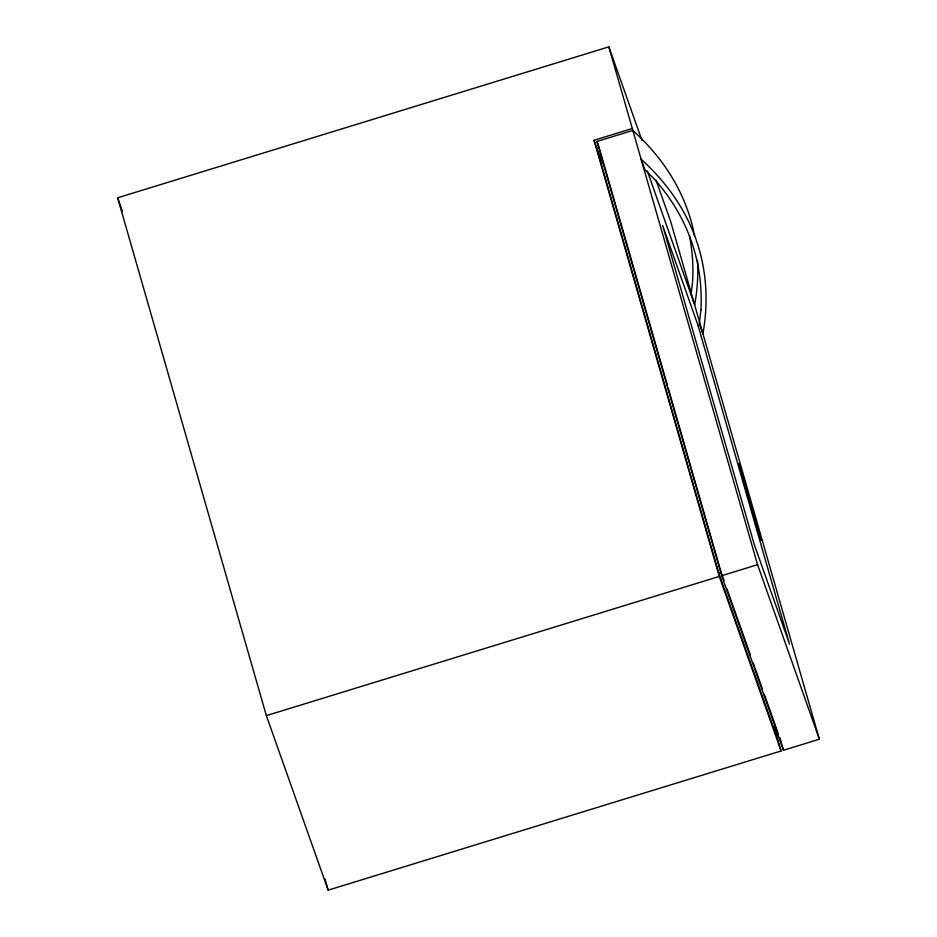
<?xml version="1.0" encoding="UTF-8"?>
<svg xmlns="http://www.w3.org/2000/svg" width="937" height="937" viewBox="0 0 937 937"><rect width="100%" height="100%" fill="white"/><g stroke="black" fill="none" stroke-linecap="round" stroke-linejoin="round"><path stroke-width="1.41" d="M691.061 294.815L692.619 281.241A569.532 313.942 -16 0 0 689.445 235.62M774.22 727.053L781.083 750.97L328.161 890.15L266.354 715.622L117.64 197.789L608.839 46.85L641.939 140.292M781.083 750.97L719.288 576.454L594.023 140.269L632.299 128.51L633.271 131.262M647.385 171.108L694.645 304.958L819.36 739.211L783.484 750.244L721.677 575.716L596.963 141.464L632.85 130.43A574.908 316.905 -16 0 1 693.696 231.462M738.52 463.534L741.952 472.845L761.149 540.134L738.52 463.534L757.834 530.775L761.266 540.087M757.834 530.775L738.637 463.487M596.963 141.464L599.165 147.695L596.775 148.433L718.738 573.069L721.127 572.343L724.043 580.577M266.354 715.622L719.288 576.454M721.677 575.716L757.564 564.683L819.36 739.211M718.738 573.069L776.117 735.135L778.518 734.397M656.041 180.15L670.646 221.378L694.094 303.038M594.023 140.269L602.128 163.542M726.96 588.823L750.303 654.74M753.219 662.986L762.46 689.082M764.405 694.575L778.026 733.027M117.64 197.789L122.501 211.528M608.839 46.85L632.299 128.51M632.85 130.43L757.564 564.683M779.842 737.595L783.484 750.244M774.103 728.108L776.117 735.135M599.575 149.1L667.413 385.33M668.222 388.141L721.127 572.343M324.928 878.894L328.161 890.15M694.001 232.891A574.908 316.905 -16 0 1 694.551 235.609M697.561 260.463A574.908 316.905 -16 0 1 694.692 304.958M700.899 310.065L699.33 323.64L702.926 333.783A574.908 316.905 -16 0 0 641.154 159.243L644.715 169.398L654.647 179.447A569.532 313.942 -16 0 1 700.911 310.053M697.96 325.209L662.646 225.477L754.25 544.444L789.563 644.176L697.96 325.209"/></g></svg>
